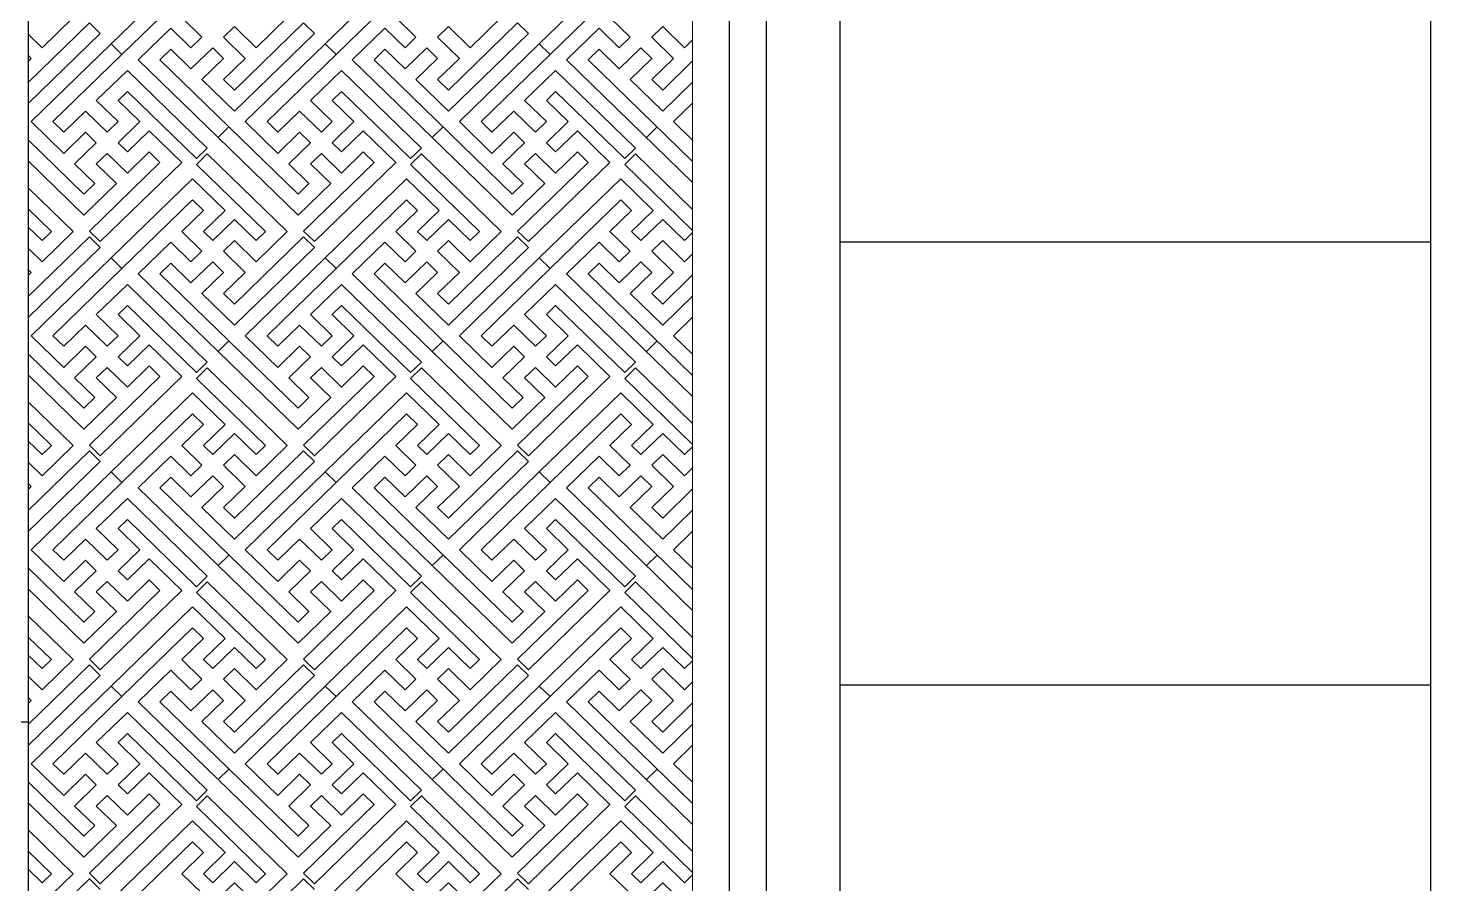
# Model space of a CAD drawing. Extents: x 1188826 to 1909461, y 608442 to 1651179.
# Drawn here: x 1659083 to 1660983, y 1042807 to 1043967 of the extents above; entities that cross this region are included whole.
import ezdxf

# ---------------------------------------------------------------- set-up
doc = ezdxf.new("R2010")
doc.units = 0
doc.header["$LTSCALE"] = 1000
doc.header["$MEASUREMENT"] = 0
doc.layers.add('分缝', color=37, linetype='Continuous')
doc.layers.add('立面线', color=40, linetype='Continuous')
doc.layers.add('煤化工粉煤灰', color=7, linetype='Continuous', lineweight=0)

msp = doc.modelspace()

# ---------------------------------------------------------------- linework, layer by layer
at = {"layer": '分缝'}
for p, q in [((1660982.8, 1043676.5), (1660182.8, 1043676.5)), ((1660982.8, 1043076.5), (1660182.8, 1043076.5))]:
    msp.add_line(p, q, dxfattribs=at)
at = {"layer": '煤化工粉煤灰', "color": 34}
for p, q in [((1659982.8, 1046976.5), (1659982.8, 1042173.3)), ((1659305.5, 1044052.6), (1659195.2, 1043945.3)), ((1659595.5, 1044052.6), (1659485.2, 1043945.3)), ((1659885.5, 1044052.6), (1659775.2, 1043945.3)), ((1659305.5, 1044024), (1659209.9, 1043930.9)), ((1659595.5, 1044024), (1659499.9, 1043930.9)), ((1659885.5, 1044024), (1659789.9, 1043930.9)), ((1659165.8, 1043973.9), (1659082.8, 1043893.1)), ((1659143.7, 1043981), (1659101.7, 1043940.2)), ((1659165.8, 1043973.9), (1659180.5, 1043959.6)), ((1659276.1, 1043966.7), (1659231.9, 1043923.8)), ((1659276.1, 1043966.7), (1659303.4, 1043940.2)), ((1659290.8, 1043981), (1659318.1, 1043954.5)), ((1659362.3, 1043968.8), (1659347.5, 1043954.5)), ((1659455.8, 1043973.9), (1659362.3, 1043882.9)), ((1659362.3, 1043968.8), (1659391.7, 1043940.2)), ((1659433.7, 1043981), (1659391.7, 1043940.2)), ((1659455.8, 1043973.9), (1659470.5, 1043959.6)), ((1659566.1, 1043966.7), (1659521.9, 1043923.8)), ((1659566.1, 1043966.7), (1659593.4, 1043940.2)), ((1659580.8, 1043981), (1659608.1, 1043954.5)), ((1659652.3, 1043968.8), (1659637.5, 1043954.5)), ((1659745.8, 1043973.9), (1659652.3, 1043882.9)), ((1659652.3, 1043968.8), (1659681.7, 1043940.2)), ((1659723.7, 1043981), (1659681.7, 1043940.2)), ((1659745.8, 1043973.9), (1659760.5, 1043959.6)), ((1659856.1, 1043966.7), (1659811.9, 1043923.8)), ((1659856.1, 1043966.7), (1659883.4, 1043940.2)), ((1659870.8, 1043981), (1659898.1, 1043954.5)), ((1659942.3, 1043968.8), (1659927.5, 1043954.5)), ((1659942.3, 1043968.8), (1659971.7, 1043940.2)), ((1659180.5, 1043959.6), (1659082.8, 1043864.5)), ((1659082.8, 1043958.6), (1659101.7, 1043940.2)), ((1659195.2, 1043945.3), (1659087, 1043840)), ((1659195.2, 1043945.3), (1659209.9, 1043930.9)), ((1659209.9, 1043930.9), (1659195.2, 1043945.3)), ((1659318.1, 1043954.5), (1659303.4, 1043940.2)), ((1659347.5, 1043954.5), (1659377, 1043925.8)), ((1659470.5, 1043959.6), (1659362.3, 1043854.3)), ((1659485.2, 1043945.3), (1659377, 1043840)), ((1659499.9, 1043930.9), (1659485.2, 1043945.3)), ((1659485.2, 1043945.3), (1659499.9, 1043930.9)), ((1659608.1, 1043954.5), (1659593.4, 1043940.2)), ((1659637.5, 1043954.5), (1659667, 1043925.8)), ((1659760.5, 1043959.6), (1659652.3, 1043854.3)), ((1659775.2, 1043945.3), (1659667, 1043840)), ((1659775.2, 1043945.3), (1659789.9, 1043930.9)), ((1659789.9, 1043930.9), (1659775.2, 1043945.3)), ((1659898.1, 1043954.5), (1659883.4, 1043940.2)), ((1659927.5, 1043954.5), (1659957, 1043925.8)), ((1659982.8, 1043950.9), (1659971.7, 1043940.2)), ((1659209.9, 1043930.9), (1659116.4, 1043840)), ((1659276.1, 1043938.1), (1659261.4, 1043923.8)), ((1659276.1, 1043938.1), (1659303.4, 1043911.5)), ((1659332.8, 1043940.2), (1659303.4, 1043911.5)), ((1659347.5, 1043925.8), (1659318.1, 1043897.2)), ((1659332.8, 1043940.2), (1659347.5, 1043925.8)), ((1659377, 1043925.8), (1659347.5, 1043897.2)), ((1659499.9, 1043930.9), (1659406.4, 1043840)), ((1659566.1, 1043938.1), (1659551.4, 1043923.8)), ((1659566.1, 1043938.1), (1659593.4, 1043911.5)), ((1659622.8, 1043940.2), (1659593.4, 1043911.5)), ((1659637.5, 1043925.8), (1659608.1, 1043897.2)), ((1659622.8, 1043940.2), (1659637.5, 1043925.8)), ((1659667, 1043925.8), (1659637.5, 1043897.2)), ((1659789.9, 1043930.9), (1659696.4, 1043840)), ((1659856.1, 1043938.1), (1659841.4, 1043923.8)), ((1659856.1, 1043938.1), (1659883.4, 1043911.5)), ((1659912.8, 1043940.2), (1659883.4, 1043911.5)), ((1659927.5, 1043925.8), (1659898.1, 1043897.2)), ((1659912.8, 1043940.2), (1659927.5, 1043925.8)), ((1659957, 1043925.8), (1659927.5, 1043897.2)), ((1659217.3, 1043909.5), (1659175.2, 1043868.6)), ((1659325.5, 1043804.2), (1659217.3, 1043909.5)), ((1659448.4, 1043713.2), (1659231.9, 1043923.8)), ((1659448.4, 1043741.8), (1659261.4, 1043923.8)), ((1659507.3, 1043909.5), (1659465.2, 1043868.6)), ((1659615.5, 1043804.2), (1659507.3, 1043909.5)), ((1659521.9, 1043923.8), (1659738.4, 1043713.2)), ((1659551.4, 1043923.8), (1659738.4, 1043741.8)), ((1659797.3, 1043909.5), (1659755.2, 1043868.6)), ((1659905.5, 1043804.2), (1659797.3, 1043909.5)), ((1659811.9, 1043923.8), (1659982.8, 1043757.6)), ((1659841.4, 1043923.8), (1659982.8, 1043786.2)), ((1659982.8, 1043922.3), (1659942.3, 1043882.9)), ((1659318.1, 1043897.2), (1659362.3, 1043854.3)), ((1659347.5, 1043897.2), (1659362.3, 1043882.9)), ((1659608.1, 1043897.2), (1659652.3, 1043854.3)), ((1659637.5, 1043897.2), (1659652.3, 1043882.9)), ((1659898.1, 1043897.2), (1659942.3, 1043854.3)), ((1659927.5, 1043897.2), (1659942.3, 1043882.9)), ((1659982.8, 1043893.7), (1659942.3, 1043854.3)), ((1659204.7, 1043840), (1659175.2, 1043868.6)), ((1659217.3, 1043880.9), (1659204.7, 1043868.6)), ((1659234.1, 1043840), (1659204.7, 1043868.6)), ((1659310.8, 1043789.9), (1659217.3, 1043880.9)), ((1659494.7, 1043840), (1659465.2, 1043868.6)), ((1659507.3, 1043880.9), (1659494.7, 1043868.6)), ((1659524.1, 1043840), (1659494.7, 1043868.6)), ((1659600.8, 1043789.9), (1659507.3, 1043880.9)), ((1659784.7, 1043840), (1659755.2, 1043868.6)), ((1659797.3, 1043880.9), (1659784.7, 1043868.6)), ((1659814.1, 1043840), (1659784.7, 1043868.6)), ((1659890.8, 1043789.9), (1659797.3, 1043880.9)), ((1659160.5, 1043854.3), (1659131.1, 1043825.7)), ((1659190, 1043825.7), (1659160.5, 1043854.3)), ((1659450.5, 1043854.3), (1659421.1, 1043825.7)), ((1659480, 1043825.7), (1659450.5, 1043854.3)), ((1659740.5, 1043854.3), (1659711.1, 1043825.7)), ((1659770, 1043825.7), (1659740.5, 1043854.3)), ((1659982.8, 1043865.1), (1659957, 1043840)), ((1659131.1, 1043797), (1659087, 1043840)), ((1659131.1, 1043825.7), (1659116.4, 1043840)), ((1659204.7, 1043840), (1659190, 1043825.7)), ((1659234.1, 1043840), (1659204.7, 1043811.3)), ((1659354.9, 1043832.8), (1659340.2, 1043818.5)), ((1659421.1, 1043797), (1659377, 1043840)), ((1659421.1, 1043825.7), (1659406.4, 1043840)), ((1659494.7, 1043840), (1659480, 1043825.7)), ((1659524.1, 1043840), (1659494.7, 1043811.3)), ((1659644.9, 1043832.8), (1659630.2, 1043818.5)), ((1659711.1, 1043797), (1659667, 1043840)), ((1659711.1, 1043825.7), (1659696.4, 1043840)), ((1659784.7, 1043840), (1659770, 1043825.7)), ((1659814.1, 1043840), (1659784.7, 1043811.3)), ((1659934.9, 1043832.8), (1659920.2, 1043818.5)), ((1659982.8, 1043814.9), (1659957, 1043840)), ((1659158.4, 1043741.8), (1659082.8, 1043815.4)), ((1659160.5, 1043825.7), (1659131.1, 1043797)), ((1659175.2, 1043811.3), (1659145.8, 1043782.7)), ((1659175.2, 1043811.3), (1659160.5, 1043825.7)), ((1659217.3, 1043799.1), (1659204.7, 1043811.3)), ((1659246.7, 1043827.7), (1659217.3, 1043799.1)), ((1659290.9, 1043784.8), (1659246.7, 1043827.7)), ((1659450.5, 1043825.7), (1659421.1, 1043797)), ((1659465.2, 1043811.3), (1659435.8, 1043782.7)), ((1659465.2, 1043811.3), (1659450.5, 1043825.7)), ((1659507.3, 1043799.1), (1659494.7, 1043811.3)), ((1659536.7, 1043827.7), (1659507.3, 1043799.1)), ((1659580.9, 1043784.8), (1659536.7, 1043827.7)), ((1659740.5, 1043825.7), (1659711.1, 1043797)), ((1659755.2, 1043811.3), (1659725.8, 1043782.7)), ((1659755.2, 1043811.3), (1659740.5, 1043825.7)), ((1659797.3, 1043799.1), (1659784.7, 1043811.3)), ((1659826.7, 1043827.7), (1659797.3, 1043799.1)), ((1659870.9, 1043784.8), (1659826.7, 1043827.7)), ((1659190, 1043797), (1659175.2, 1043782.7)), ((1659217.3, 1043770.4), (1659190, 1043797)), ((1659246.7, 1043799.1), (1659217.3, 1043770.4)), ((1659261.4, 1043784.8), (1659246.7, 1043799.1)), ((1659325.5, 1043804.2), (1659310.8, 1043789.9)), ((1659325.5, 1043796.3), (1659310.8, 1043782)), ((1659325.5, 1043796.3), (1659433.7, 1043691)), ((1659480, 1043797), (1659465.2, 1043782.7)), ((1659507.3, 1043770.4), (1659480, 1043797)), ((1659536.7, 1043799.1), (1659507.3, 1043770.4)), ((1659551.4, 1043784.8), (1659536.7, 1043799.1)), ((1659615.5, 1043804.2), (1659600.8, 1043789.9)), ((1659615.5, 1043796.3), (1659600.8, 1043782)), ((1659615.5, 1043796.3), (1659723.7, 1043691)), ((1659770, 1043797), (1659755.2, 1043782.7)), ((1659797.3, 1043770.4), (1659770, 1043797)), ((1659826.7, 1043799.1), (1659797.3, 1043770.4)), ((1659841.4, 1043784.8), (1659826.7, 1043799.1)), ((1659905.5, 1043804.2), (1659890.8, 1043789.9)), ((1659905.5, 1043796.3), (1659890.8, 1043782)), ((1659905.5, 1043796.3), (1659982.8, 1043721.1)), ((1659158.4, 1043713.2), (1659082.8, 1043786.8)), ((1659173.1, 1043756.1), (1659145.8, 1043782.7)), ((1659261.4, 1043784.8), (1659165.8, 1043691.7)), ((1659202.6, 1043756.1), (1659175.2, 1043782.7)), ((1659290.9, 1043784.8), (1659180.5, 1043677.4)), ((1659310.8, 1043782), (1659404.3, 1043691)), ((1659463.1, 1043756.1), (1659435.8, 1043782.7)), ((1659551.4, 1043784.8), (1659455.8, 1043691.7)), ((1659492.6, 1043756.1), (1659465.2, 1043782.7)), ((1659580.9, 1043784.8), (1659470.5, 1043677.4)), ((1659600.8, 1043782), (1659694.3, 1043691)), ((1659753.1, 1043756.1), (1659725.8, 1043782.7)), ((1659841.4, 1043784.8), (1659745.8, 1043691.7)), ((1659782.6, 1043756.1), (1659755.2, 1043782.7)), ((1659870.9, 1043784.8), (1659760.5, 1043677.4)), ((1659890.8, 1043782), (1659982.8, 1043692.5)), ((1659202.6, 1043756.1), (1659158.4, 1043713.2)), ((1659173.1, 1043756.1), (1659158.4, 1043741.8)), ((1659305.5, 1043762.6), (1659195.2, 1043655.3)), ((1659305.5, 1043762.6), (1659349.6, 1043719.7)), ((1659492.6, 1043756.1), (1659448.4, 1043713.2)), ((1659463.1, 1043756.1), (1659448.4, 1043741.8)), ((1659595.5, 1043762.6), (1659485.2, 1043655.3)), ((1659595.5, 1043762.6), (1659639.6, 1043719.7)), ((1659782.6, 1043756.1), (1659738.4, 1043713.2)), ((1659753.1, 1043756.1), (1659738.4, 1043741.8)), ((1659885.5, 1043762.6), (1659775.2, 1043655.3)), ((1659885.5, 1043762.6), (1659929.6, 1043719.7)), ((1659082.8, 1043750.3), (1659143.7, 1043691)), ((1659082.8, 1043721.7), (1659114.3, 1043691)), ((1659305.5, 1043734), (1659209.9, 1043640.9)), ((1659320.2, 1043719.7), (1659290.8, 1043691)), ((1659305.5, 1043734), (1659320.2, 1043719.7)), ((1659349.6, 1043719.7), (1659320.2, 1043691)), ((1659595.5, 1043734), (1659499.9, 1043640.9)), ((1659610.2, 1043719.7), (1659580.8, 1043691)), ((1659595.5, 1043734), (1659610.2, 1043719.7)), ((1659639.6, 1043719.7), (1659610.2, 1043691)), ((1659885.5, 1043734), (1659789.9, 1043640.9)), ((1659900.2, 1043719.7), (1659870.8, 1043691)), ((1659885.5, 1043734), (1659900.2, 1043719.7)), ((1659929.6, 1043719.7), (1659900.2, 1043691)), ((1659082.8, 1043697.2), (1659101.7, 1043678.8)), ((1659362.3, 1043707.4), (1659332.8, 1043678.8)), ((1659362.3, 1043707.4), (1659391.7, 1043678.8)), ((1659652.3, 1043707.4), (1659622.8, 1043678.8)), ((1659652.3, 1043707.4), (1659681.7, 1043678.8)), ((1659942.3, 1043707.4), (1659912.8, 1043678.8)), ((1659942.3, 1043707.4), (1659971.7, 1043678.8)), ((1659165.8, 1043683.9), (1659082.8, 1043603.1)), ((1659143.7, 1043691), (1659101.7, 1043650.2)), ((1659114.3, 1043691), (1659101.7, 1043678.8)), ((1659180.5, 1043677.4), (1659165.8, 1043691.7)), ((1659165.8, 1043683.9), (1659180.5, 1043669.6)), ((1659290.8, 1043691), (1659318.1, 1043664.5)), ((1659320.2, 1043691), (1659332.8, 1043678.8)), ((1659362.3, 1043678.8), (1659347.5, 1043664.5)), ((1659455.8, 1043683.9), (1659362.3, 1043592.9)), ((1659362.3, 1043678.8), (1659391.7, 1043650.2)), ((1659433.7, 1043691), (1659391.7, 1043650.2)), ((1659404.3, 1043691), (1659391.7, 1043678.8)), ((1659470.5, 1043677.4), (1659455.8, 1043691.7)), ((1659455.8, 1043683.9), (1659470.5, 1043669.6)), ((1659580.8, 1043691), (1659608.1, 1043664.5)), ((1659610.2, 1043691), (1659622.8, 1043678.8)), ((1659652.3, 1043678.8), (1659637.5, 1043664.5)), ((1659745.8, 1043683.9), (1659652.3, 1043592.9)), ((1659652.3, 1043678.8), (1659681.7, 1043650.2)), ((1659723.7, 1043691), (1659681.7, 1043650.2)), ((1659694.3, 1043691), (1659681.7, 1043678.8)), ((1659760.5, 1043677.4), (1659745.8, 1043691.7)), ((1659745.8, 1043683.9), (1659760.5, 1043669.6)), ((1659870.8, 1043691), (1659898.1, 1043664.5)), ((1659900.2, 1043691), (1659912.8, 1043678.8)), ((1659942.3, 1043678.8), (1659927.5, 1043664.5)), ((1659942.3, 1043678.8), (1659971.7, 1043650.2)), ((1659982.8, 1043689.6), (1659971.7, 1043678.8)), ((1659180.5, 1043669.6), (1659082.8, 1043574.5)), ((1659082.8, 1043668.6), (1659101.7, 1043650.2)), ((1659276.1, 1043676.7), (1659231.9, 1043633.8)), ((1659276.1, 1043676.7), (1659303.4, 1043650.2)), ((1659318.1, 1043664.5), (1659303.4, 1043650.2)), ((1659347.5, 1043664.5), (1659377, 1043635.8)), ((1659470.5, 1043669.6), (1659362.3, 1043564.3)), ((1659566.1, 1043676.7), (1659521.9, 1043633.8)), ((1659566.1, 1043676.7), (1659593.4, 1043650.2)), ((1659608.1, 1043664.5), (1659593.4, 1043650.2)), ((1659637.5, 1043664.5), (1659667, 1043635.8)), ((1659760.5, 1043669.6), (1659652.3, 1043564.3)), ((1659856.1, 1043676.7), (1659811.9, 1043633.8)), ((1659856.1, 1043676.7), (1659883.4, 1043650.2)), ((1659898.1, 1043664.5), (1659883.4, 1043650.2)), ((1659927.5, 1043664.5), (1659957, 1043635.8)), ((1659982.8, 1043660.9), (1659971.7, 1043650.2)), ((1659195.2, 1043655.3), (1659087, 1043550)), ((1659209.9, 1043640.9), (1659116.4, 1043550)), ((1659195.2, 1043655.3), (1659209.9, 1043640.9)), ((1659209.9, 1043640.9), (1659195.2, 1043655.3)), ((1659276.1, 1043648.1), (1659261.4, 1043633.8)), ((1659276.1, 1043648.1), (1659303.4, 1043621.5)), ((1659332.8, 1043650.2), (1659303.4, 1043621.5)), ((1659332.8, 1043650.2), (1659347.5, 1043635.8)), ((1659485.2, 1043655.3), (1659377, 1043550)), ((1659499.9, 1043640.9), (1659406.4, 1043550)), ((1659485.2, 1043655.3), (1659499.9, 1043640.9)), ((1659499.9, 1043640.9), (1659485.2, 1043655.3)), ((1659566.1, 1043648.1), (1659551.4, 1043633.8)), ((1659566.1, 1043648.1), (1659593.4, 1043621.5)), ((1659622.8, 1043650.2), (1659593.4, 1043621.5)), ((1659622.8, 1043650.2), (1659637.5, 1043635.8)), ((1659775.2, 1043655.3), (1659667, 1043550)), ((1659789.9, 1043640.9), (1659696.4, 1043550)), ((1659789.9, 1043640.9), (1659775.2, 1043655.3)), ((1659775.2, 1043655.3), (1659789.9, 1043640.9)), ((1659856.1, 1043648.1), (1659841.4, 1043633.8)), ((1659856.1, 1043648.1), (1659883.4, 1043621.5)), ((1659912.8, 1043650.2), (1659883.4, 1043621.5)), ((1659912.8, 1043650.2), (1659927.5, 1043635.8)), ((1659231.9, 1043633.8), (1659448.4, 1043423.2)), ((1659261.4, 1043633.8), (1659448.4, 1043451.8)), ((1659347.5, 1043635.8), (1659318.1, 1043607.2)), ((1659377, 1043635.8), (1659347.5, 1043607.2)), ((1659521.9, 1043633.8), (1659738.4, 1043423.2)), ((1659551.4, 1043633.8), (1659738.4, 1043451.8)), ((1659637.5, 1043635.8), (1659608.1, 1043607.2)), ((1659667, 1043635.8), (1659637.5, 1043607.2)), ((1659811.9, 1043633.8), (1659982.8, 1043467.6)), ((1659841.4, 1043633.8), (1659982.8, 1043496.2)), ((1659927.5, 1043635.8), (1659898.1, 1043607.2)), ((1659957, 1043635.8), (1659927.5, 1043607.2)), ((1659982.8, 1043632.3), (1659942.3, 1043592.9)), ((1659217.3, 1043619.5), (1659175.2, 1043578.6)), ((1659325.5, 1043514.2), (1659217.3, 1043619.5)), ((1659318.1, 1043607.2), (1659362.3, 1043564.3)), ((1659347.5, 1043607.2), (1659362.3, 1043592.9)), ((1659507.3, 1043619.5), (1659465.2, 1043578.6)), ((1659615.5, 1043514.2), (1659507.3, 1043619.5)), ((1659608.1, 1043607.2), (1659652.3, 1043564.3)), ((1659637.5, 1043607.2), (1659652.3, 1043592.9)), ((1659797.3, 1043619.5), (1659755.2, 1043578.6)), ((1659905.5, 1043514.2), (1659797.3, 1043619.5)), ((1659898.1, 1043607.2), (1659942.3, 1043564.3)), ((1659927.5, 1043607.2), (1659942.3, 1043592.9)), ((1659982.8, 1043603.7), (1659942.3, 1043564.3)), ((1659217.3, 1043590.9), (1659204.7, 1043578.6)), ((1659310.8, 1043499.9), (1659217.3, 1043590.9)), ((1659507.3, 1043590.9), (1659494.7, 1043578.6)), ((1659600.8, 1043499.9), (1659507.3, 1043590.9)), ((1659797.3, 1043590.9), (1659784.7, 1043578.6)), ((1659890.8, 1043499.9), (1659797.3, 1043590.9)), ((1659160.5, 1043564.3), (1659131.1, 1043535.7)), ((1659190, 1043535.7), (1659160.5, 1043564.3)), ((1659204.7, 1043550), (1659175.2, 1043578.6)), ((1659234.1, 1043550), (1659204.7, 1043578.6)), ((1659450.5, 1043564.3), (1659421.1, 1043535.7)), ((1659480, 1043535.7), (1659450.5, 1043564.3)), ((1659494.7, 1043550), (1659465.2, 1043578.6)), ((1659524.1, 1043550), (1659494.7, 1043578.6)), ((1659740.5, 1043564.3), (1659711.1, 1043535.7)), ((1659770, 1043535.7), (1659740.5, 1043564.3)), ((1659784.7, 1043550), (1659755.2, 1043578.6)), ((1659814.1, 1043550), (1659784.7, 1043578.6)), ((1659982.8, 1043575.1), (1659957, 1043550)), ((1659131.1, 1043507), (1659087, 1043550)), ((1659131.1, 1043535.7), (1659116.4, 1043550)), ((1659204.7, 1043550), (1659190, 1043535.7)), ((1659234.1, 1043550), (1659204.7, 1043521.3)), ((1659421.1, 1043507), (1659377, 1043550)), ((1659421.1, 1043535.7), (1659406.4, 1043550)), ((1659494.7, 1043550), (1659480, 1043535.7)), ((1659524.1, 1043550), (1659494.7, 1043521.3)), ((1659711.1, 1043507), (1659667, 1043550)), ((1659711.1, 1043535.7), (1659696.4, 1043550)), ((1659784.7, 1043550), (1659770, 1043535.7)), ((1659814.1, 1043550), (1659784.7, 1043521.3)), ((1659982.8, 1043524.9), (1659957, 1043550)), ((1659160.5, 1043535.7), (1659131.1, 1043507)), ((1659175.2, 1043521.3), (1659160.5, 1043535.7)), ((1659246.7, 1043537.7), (1659217.3, 1043509.1)), ((1659290.9, 1043494.8), (1659246.7, 1043537.7)), ((1659354.9, 1043542.8), (1659340.2, 1043528.5)), ((1659450.5, 1043535.7), (1659421.1, 1043507)), ((1659465.2, 1043521.3), (1659450.5, 1043535.7)), ((1659536.7, 1043537.7), (1659507.3, 1043509.1)), ((1659580.9, 1043494.8), (1659536.7, 1043537.7)), ((1659644.9, 1043542.8), (1659630.2, 1043528.5)), ((1659740.5, 1043535.7), (1659711.1, 1043507)), ((1659755.2, 1043521.3), (1659740.5, 1043535.7)), ((1659826.7, 1043537.7), (1659797.3, 1043509.1)), ((1659870.9, 1043494.8), (1659826.7, 1043537.7)), ((1659934.9, 1043542.8), (1659920.2, 1043528.5)), ((1659158.4, 1043451.8), (1659082.8, 1043525.4)), ((1659175.2, 1043521.3), (1659145.8, 1043492.7)), ((1659190, 1043507), (1659175.2, 1043492.7)), ((1659217.3, 1043480.4), (1659190, 1043507)), ((1659217.3, 1043509.1), (1659204.7, 1043521.3)), ((1659246.7, 1043509.1), (1659217.3, 1043480.4)), ((1659261.4, 1043494.8), (1659246.7, 1043509.1)), ((1659325.5, 1043514.2), (1659310.8, 1043499.9)), ((1659465.2, 1043521.3), (1659435.8, 1043492.7)), ((1659480, 1043507), (1659465.2, 1043492.7)), ((1659507.3, 1043480.4), (1659480, 1043507)), ((1659507.3, 1043509.1), (1659494.7, 1043521.3)), ((1659536.7, 1043509.1), (1659507.3, 1043480.4)), ((1659551.4, 1043494.8), (1659536.7, 1043509.1)), ((1659615.5, 1043514.2), (1659600.8, 1043499.9)), ((1659755.2, 1043521.3), (1659725.8, 1043492.7)), ((1659770, 1043507), (1659755.2, 1043492.7)), ((1659797.3, 1043480.4), (1659770, 1043507)), ((1659797.3, 1043509.1), (1659784.7, 1043521.3)), ((1659826.7, 1043509.1), (1659797.3, 1043480.4)), ((1659841.4, 1043494.8), (1659826.7, 1043509.1)), ((1659905.5, 1043514.2), (1659890.8, 1043499.9)), ((1659158.4, 1043423.2), (1659082.8, 1043496.8)), ((1659173.1, 1043466.1), (1659145.8, 1043492.7)), ((1659261.4, 1043494.8), (1659165.8, 1043401.7)), ((1659202.6, 1043466.1), (1659175.2, 1043492.7)), ((1659290.9, 1043494.8), (1659180.5, 1043387.4)), ((1659325.5, 1043506.3), (1659310.8, 1043492)), ((1659310.8, 1043492), (1659404.3, 1043401)), ((1659325.5, 1043506.3), (1659433.7, 1043401)), ((1659463.1, 1043466.1), (1659435.8, 1043492.7)), ((1659551.4, 1043494.8), (1659455.8, 1043401.7)), ((1659492.6, 1043466.1), (1659465.2, 1043492.7)), ((1659580.9, 1043494.8), (1659470.5, 1043387.4)), ((1659615.5, 1043506.3), (1659600.8, 1043492)), ((1659600.8, 1043492), (1659694.3, 1043401)), ((1659615.5, 1043506.3), (1659723.7, 1043401)), ((1659753.1, 1043466.1), (1659725.8, 1043492.7)), ((1659841.4, 1043494.8), (1659745.8, 1043401.7)), ((1659782.6, 1043466.1), (1659755.2, 1043492.7)), ((1659870.9, 1043494.8), (1659760.5, 1043387.4)), ((1659905.5, 1043506.3), (1659890.8, 1043492)), ((1659890.8, 1043492), (1659982.8, 1043402.5)), ((1659905.5, 1043506.3), (1659982.8, 1043431.1)), ((1659305.5, 1043472.6), (1659195.2, 1043365.3)), ((1659305.5, 1043472.6), (1659349.6, 1043429.7)), ((1659595.5, 1043472.6), (1659485.2, 1043365.3)), ((1659595.5, 1043472.6), (1659639.6, 1043429.7)), ((1659885.5, 1043472.6), (1659775.2, 1043365.3)), ((1659885.5, 1043472.6), (1659929.6, 1043429.7)), ((1659082.8, 1043460.3), (1659143.7, 1043401)), ((1659202.6, 1043466.1), (1659158.4, 1043423.2)), ((1659173.1, 1043466.1), (1659158.4, 1043451.8)), ((1659492.6, 1043466.1), (1659448.4, 1043423.2)), ((1659463.1, 1043466.1), (1659448.4, 1043451.8)), ((1659782.6, 1043466.1), (1659738.4, 1043423.2)), ((1659753.1, 1043466.1), (1659738.4, 1043451.8)), ((1659082.8, 1043431.7), (1659114.3, 1043401)), ((1659305.5, 1043444), (1659209.9, 1043350.9)), ((1659305.5, 1043444), (1659320.2, 1043429.7)), ((1659595.5, 1043444), (1659499.9, 1043350.9)), ((1659595.5, 1043444), (1659610.2, 1043429.7)), ((1659885.5, 1043444), (1659789.9, 1043350.9)), ((1659885.5, 1043444), (1659900.2, 1043429.7)), ((1659320.2, 1043429.7), (1659290.8, 1043401)), ((1659349.6, 1043429.7), (1659320.2, 1043401)), ((1659362.3, 1043417.4), (1659332.8, 1043388.8)), ((1659362.3, 1043417.4), (1659391.7, 1043388.8)), ((1659610.2, 1043429.7), (1659580.8, 1043401)), ((1659639.6, 1043429.7), (1659610.2, 1043401)), ((1659652.3, 1043417.4), (1659622.8, 1043388.8)), ((1659652.3, 1043417.4), (1659681.7, 1043388.8)), ((1659900.2, 1043429.7), (1659870.8, 1043401)), ((1659929.6, 1043429.7), (1659900.2, 1043401)), ((1659942.3, 1043417.4), (1659912.8, 1043388.8)), ((1659942.3, 1043417.4), (1659971.7, 1043388.8)), ((1659082.8, 1043407.2), (1659101.7, 1043388.8)), ((1659165.8, 1043393.9), (1659082.8, 1043313.1)), ((1659143.7, 1043401), (1659101.7, 1043360.2)), ((1659114.3, 1043401), (1659101.7, 1043388.8)), ((1659180.5, 1043387.4), (1659165.8, 1043401.7)), ((1659165.8, 1043393.9), (1659180.5, 1043379.6)), ((1659290.8, 1043401), (1659318.1, 1043374.5)), ((1659320.2, 1043401), (1659332.8, 1043388.8)), ((1659455.8, 1043393.9), (1659362.3, 1043302.9)), ((1659433.7, 1043401), (1659391.7, 1043360.2)), ((1659404.3, 1043401), (1659391.7, 1043388.8)), ((1659470.5, 1043387.4), (1659455.8, 1043401.7)), ((1659455.8, 1043393.9), (1659470.5, 1043379.6)), ((1659580.8, 1043401), (1659608.1, 1043374.5)), ((1659610.2, 1043401), (1659622.8, 1043388.8)), ((1659745.8, 1043393.9), (1659652.3, 1043302.9)), ((1659723.7, 1043401), (1659681.7, 1043360.2)), ((1659694.3, 1043401), (1659681.7, 1043388.8)), ((1659760.5, 1043387.4), (1659745.8, 1043401.7)), ((1659745.8, 1043393.9), (1659760.5, 1043379.6)), ((1659870.8, 1043401), (1659898.1, 1043374.5)), ((1659900.2, 1043401), (1659912.8, 1043388.8)), ((1659982.8, 1043399.6), (1659971.7, 1043388.8)), ((1659180.5, 1043379.6), (1659082.8, 1043284.5)), ((1659082.8, 1043378.6), (1659101.7, 1043360.2)), ((1659276.1, 1043386.7), (1659231.9, 1043343.8)), ((1659276.1, 1043386.7), (1659303.4, 1043360.2)), ((1659318.1, 1043374.5), (1659303.4, 1043360.2)), ((1659362.3, 1043388.8), (1659347.5, 1043374.5)), ((1659347.5, 1043374.5), (1659377, 1043345.8)), ((1659362.3, 1043388.8), (1659391.7, 1043360.2)), ((1659470.5, 1043379.6), (1659362.3, 1043274.3)), ((1659566.1, 1043386.7), (1659521.9, 1043343.8)), ((1659566.1, 1043386.7), (1659593.4, 1043360.2)), ((1659608.1, 1043374.5), (1659593.4, 1043360.2)), ((1659652.3, 1043388.8), (1659637.5, 1043374.5)), ((1659637.5, 1043374.5), (1659667, 1043345.8)), ((1659652.3, 1043388.8), (1659681.7, 1043360.2)), ((1659760.5, 1043379.6), (1659652.3, 1043274.3)), ((1659856.1, 1043386.7), (1659811.9, 1043343.8)), ((1659856.1, 1043386.7), (1659883.4, 1043360.2)), ((1659898.1, 1043374.5), (1659883.4, 1043360.2)), ((1659942.3, 1043388.8), (1659927.5, 1043374.5)), ((1659927.5, 1043374.5), (1659957, 1043345.8)), ((1659942.3, 1043388.8), (1659971.7, 1043360.2)), ((1659195.2, 1043365.3), (1659087, 1043260)), ((1659195.2, 1043365.3), (1659209.9, 1043350.9)), ((1659209.9, 1043350.9), (1659195.2, 1043365.3)), ((1659276.1, 1043358.1), (1659261.4, 1043343.8)), ((1659276.1, 1043358.1), (1659303.4, 1043331.5)), ((1659332.8, 1043360.2), (1659303.4, 1043331.5)), ((1659332.8, 1043360.2), (1659347.5, 1043345.8)), ((1659485.2, 1043365.3), (1659377, 1043260)), ((1659485.2, 1043365.3), (1659499.9, 1043350.9)), ((1659499.9, 1043350.9), (1659485.2, 1043365.3)), ((1659566.1, 1043358.1), (1659551.4, 1043343.8)), ((1659566.1, 1043358.1), (1659593.4, 1043331.5)), ((1659622.8, 1043360.2), (1659593.4, 1043331.5)), ((1659622.8, 1043360.2), (1659637.5, 1043345.8)), ((1659775.2, 1043365.3), (1659667, 1043260)), ((1659775.2, 1043365.3), (1659789.9, 1043350.9)), ((1659789.9, 1043350.9), (1659775.2, 1043365.3)), ((1659856.1, 1043358.1), (1659841.4, 1043343.8)), ((1659856.1, 1043358.1), (1659883.4, 1043331.5)), ((1659912.8, 1043360.2), (1659883.4, 1043331.5)), ((1659912.8, 1043360.2), (1659927.5, 1043345.8)), ((1659982.8, 1043370.9), (1659971.7, 1043360.2)), ((1659209.9, 1043350.9), (1659116.4, 1043260)), ((1659231.9, 1043343.8), (1659448.4, 1043133.2)), ((1659261.4, 1043343.8), (1659448.4, 1043161.8)), ((1659347.5, 1043345.8), (1659318.1, 1043317.2)), ((1659377, 1043345.8), (1659347.5, 1043317.2)), ((1659499.9, 1043350.9), (1659406.4, 1043260)), ((1659521.9, 1043343.8), (1659738.4, 1043133.2)), ((1659551.4, 1043343.8), (1659738.4, 1043161.8)), ((1659637.5, 1043345.8), (1659608.1, 1043317.2)), ((1659667, 1043345.8), (1659637.5, 1043317.2)), ((1659789.9, 1043350.9), (1659696.4, 1043260)), ((1659811.9, 1043343.8), (1659982.8, 1043177.6)), ((1659841.4, 1043343.8), (1659982.8, 1043206.2)), ((1659927.5, 1043345.8), (1659898.1, 1043317.2)), ((1659957, 1043345.8), (1659927.5, 1043317.2)), ((1659982.8, 1043342.3), (1659942.3, 1043302.9)), ((1659217.3, 1043329.5), (1659175.2, 1043288.6)), ((1659325.5, 1043224.2), (1659217.3, 1043329.5)), ((1659318.1, 1043317.2), (1659362.3, 1043274.3)), ((1659347.5, 1043317.2), (1659362.3, 1043302.9)), ((1659507.3, 1043329.5), (1659465.2, 1043288.6)), ((1659615.5, 1043224.2), (1659507.3, 1043329.5)), ((1659608.1, 1043317.2), (1659652.3, 1043274.3)), ((1659637.5, 1043317.2), (1659652.3, 1043302.9)), ((1659797.3, 1043329.5), (1659755.2, 1043288.6)), ((1659905.5, 1043224.2), (1659797.3, 1043329.5)), ((1659898.1, 1043317.2), (1659942.3, 1043274.3)), ((1659927.5, 1043317.2), (1659942.3, 1043302.9)), ((1659217.3, 1043300.9), (1659204.7, 1043288.6)), ((1659310.8, 1043209.9), (1659217.3, 1043300.9)), ((1659507.3, 1043300.9), (1659494.7, 1043288.6)), ((1659600.8, 1043209.9), (1659507.3, 1043300.9)), ((1659797.3, 1043300.9), (1659784.7, 1043288.6)), ((1659890.8, 1043209.9), (1659797.3, 1043300.9)), ((1659982.8, 1043313.7), (1659942.3, 1043274.3)), ((1659204.7, 1043260), (1659175.2, 1043288.6)), ((1659234.1, 1043260), (1659204.7, 1043288.6)), ((1659494.7, 1043260), (1659465.2, 1043288.6)), ((1659524.1, 1043260), (1659494.7, 1043288.6)), ((1659784.7, 1043260), (1659755.2, 1043288.6)), ((1659814.1, 1043260), (1659784.7, 1043288.6)), ((1659982.8, 1043285.1), (1659957, 1043260)), ((1659131.1, 1043217), (1659087, 1043260)), ((1659131.1, 1043245.7), (1659116.4, 1043260)), ((1659160.5, 1043274.3), (1659131.1, 1043245.7)), ((1659190, 1043245.7), (1659160.5, 1043274.3)), ((1659204.7, 1043260), (1659190, 1043245.7)), ((1659234.1, 1043260), (1659204.7, 1043231.3)), ((1659421.1, 1043217), (1659377, 1043260)), ((1659421.1, 1043245.7), (1659406.4, 1043260)), ((1659450.5, 1043274.3), (1659421.1, 1043245.7)), ((1659480, 1043245.7), (1659450.5, 1043274.3)), ((1659494.7, 1043260), (1659480, 1043245.7)), ((1659524.1, 1043260), (1659494.7, 1043231.3)), ((1659711.1, 1043217), (1659667, 1043260)), ((1659711.1, 1043245.7), (1659696.4, 1043260)), ((1659740.5, 1043274.3), (1659711.1, 1043245.7)), ((1659770, 1043245.7), (1659740.5, 1043274.3)), ((1659784.7, 1043260), (1659770, 1043245.7)), ((1659814.1, 1043260), (1659784.7, 1043231.3)), ((1659982.8, 1043234.9), (1659957, 1043260)), ((1659160.5, 1043245.7), (1659131.1, 1043217)), ((1659175.2, 1043231.3), (1659160.5, 1043245.7)), ((1659246.7, 1043247.7), (1659217.3, 1043219.1)), ((1659290.9, 1043204.8), (1659246.7, 1043247.7)), ((1659354.9, 1043252.8), (1659340.2, 1043238.5)), ((1659450.5, 1043245.7), (1659421.1, 1043217)), ((1659465.2, 1043231.3), (1659450.5, 1043245.7)), ((1659536.7, 1043247.7), (1659507.3, 1043219.1)), ((1659580.9, 1043204.8), (1659536.7, 1043247.7)), ((1659644.9, 1043252.8), (1659630.2, 1043238.5)), ((1659740.5, 1043245.7), (1659711.1, 1043217)), ((1659755.2, 1043231.3), (1659740.5, 1043245.7)), ((1659826.7, 1043247.7), (1659797.3, 1043219.1)), ((1659870.9, 1043204.8), (1659826.7, 1043247.7)), ((1659934.9, 1043252.8), (1659920.2, 1043238.5)), ((1659158.4, 1043161.8), (1659082.8, 1043235.4)), ((1659175.2, 1043231.3), (1659145.8, 1043202.7)), ((1659217.3, 1043219.1), (1659204.7, 1043231.3)), ((1659325.5, 1043224.2), (1659310.8, 1043209.9)), ((1659465.2, 1043231.3), (1659435.8, 1043202.7)), ((1659507.3, 1043219.1), (1659494.7, 1043231.3)), ((1659615.5, 1043224.2), (1659600.8, 1043209.9)), ((1659755.2, 1043231.3), (1659725.8, 1043202.7)), ((1659797.3, 1043219.1), (1659784.7, 1043231.3)), ((1659905.5, 1043224.2), (1659890.8, 1043209.9)), ((1659158.4, 1043133.2), (1659082.8, 1043206.8)), ((1659173.1, 1043176.1), (1659145.8, 1043202.7)), ((1659261.4, 1043204.8), (1659165.8, 1043111.7)), ((1659190, 1043217), (1659175.2, 1043202.7)), ((1659202.6, 1043176.1), (1659175.2, 1043202.7)), ((1659290.9, 1043204.8), (1659180.5, 1043097.4)), ((1659217.3, 1043190.4), (1659190, 1043217)), ((1659246.7, 1043219.1), (1659217.3, 1043190.4)), ((1659261.4, 1043204.8), (1659246.7, 1043219.1)), ((1659325.5, 1043216.3), (1659310.8, 1043202)), ((1659325.5, 1043216.3), (1659433.7, 1043111)), ((1659463.1, 1043176.1), (1659435.8, 1043202.7)), ((1659551.4, 1043204.8), (1659455.8, 1043111.7)), ((1659480, 1043217), (1659465.2, 1043202.7)), ((1659492.6, 1043176.1), (1659465.2, 1043202.7)), ((1659580.9, 1043204.8), (1659470.5, 1043097.4)), ((1659507.3, 1043190.4), (1659480, 1043217)), ((1659536.7, 1043219.1), (1659507.3, 1043190.4)), ((1659551.4, 1043204.8), (1659536.7, 1043219.1)), ((1659615.5, 1043216.3), (1659600.8, 1043202)), ((1659615.5, 1043216.3), (1659723.7, 1043111)), ((1659753.1, 1043176.1), (1659725.8, 1043202.7)), ((1659841.4, 1043204.8), (1659745.8, 1043111.7)), ((1659770, 1043217), (1659755.2, 1043202.7)), ((1659782.6, 1043176.1), (1659755.2, 1043202.7)), ((1659870.9, 1043204.8), (1659760.5, 1043097.4)), ((1659797.3, 1043190.4), (1659770, 1043217)), ((1659826.7, 1043219.1), (1659797.3, 1043190.4)), ((1659841.4, 1043204.8), (1659826.7, 1043219.1)), ((1659905.5, 1043216.3), (1659890.8, 1043202)), ((1659905.5, 1043216.3), (1659982.8, 1043141.1)), ((1659310.8, 1043202), (1659404.3, 1043111)), ((1659600.8, 1043202), (1659694.3, 1043111)), ((1659890.8, 1043202), (1659982.8, 1043112.5)), ((1659082.8, 1043170.3), (1659143.7, 1043111)), ((1659202.6, 1043176.1), (1659158.4, 1043133.2)), ((1659173.1, 1043176.1), (1659158.4, 1043161.8)), ((1659305.5, 1043182.6), (1659195.2, 1043075.3)), ((1659305.5, 1043182.6), (1659349.6, 1043139.7)), ((1659492.6, 1043176.1), (1659448.4, 1043133.2)), ((1659463.1, 1043176.1), (1659448.4, 1043161.8)), ((1659595.5, 1043182.6), (1659485.2, 1043075.3)), ((1659595.5, 1043182.6), (1659639.6, 1043139.7)), ((1659782.6, 1043176.1), (1659738.4, 1043133.2)), ((1659753.1, 1043176.1), (1659738.4, 1043161.8)), ((1659885.5, 1043182.6), (1659775.2, 1043075.3)), ((1659885.5, 1043182.6), (1659929.6, 1043139.7)), ((1659305.5, 1043154), (1659209.9, 1043060.9)), ((1659305.5, 1043154), (1659320.2, 1043139.7)), ((1659595.5, 1043154), (1659499.9, 1043060.9)), ((1659595.5, 1043154), (1659610.2, 1043139.7)), ((1659885.5, 1043154), (1659789.9, 1043060.9)), ((1659885.5, 1043154), (1659900.2, 1043139.7)), ((1659082.8, 1043141.7), (1659114.3, 1043111)), ((1659320.2, 1043139.7), (1659290.8, 1043111)), ((1659349.6, 1043139.7), (1659320.2, 1043111)), ((1659362.3, 1043127.4), (1659332.8, 1043098.8)), ((1659362.3, 1043127.4), (1659391.7, 1043098.8)), ((1659610.2, 1043139.7), (1659580.8, 1043111)), ((1659639.6, 1043139.7), (1659610.2, 1043111)), ((1659652.3, 1043127.4), (1659622.8, 1043098.8)), ((1659652.3, 1043127.4), (1659681.7, 1043098.8)), ((1659900.2, 1043139.7), (1659870.8, 1043111)), ((1659929.6, 1043139.7), (1659900.2, 1043111)), ((1659942.3, 1043127.4), (1659912.8, 1043098.8)), ((1659942.3, 1043127.4), (1659971.7, 1043098.8)), ((1659082.8, 1043117.2), (1659101.7, 1043098.8)), ((1659143.7, 1043111), (1659101.7, 1043070.2)), ((1659114.3, 1043111), (1659101.7, 1043098.8)), ((1659180.5, 1043097.4), (1659165.8, 1043111.7)), ((1659290.8, 1043111), (1659318.1, 1043084.5)), ((1659320.2, 1043111), (1659332.8, 1043098.8)), ((1659433.7, 1043111), (1659391.7, 1043070.2)), ((1659404.3, 1043111), (1659391.7, 1043098.8)), ((1659470.5, 1043097.4), (1659455.8, 1043111.7)), ((1659580.8, 1043111), (1659608.1, 1043084.5)), ((1659610.2, 1043111), (1659622.8, 1043098.8)), ((1659723.7, 1043111), (1659681.7, 1043070.2)), ((1659694.3, 1043111), (1659681.7, 1043098.8)), ((1659760.5, 1043097.4), (1659745.8, 1043111.7)), ((1659870.8, 1043111), (1659898.1, 1043084.5)), ((1659900.2, 1043111), (1659912.8, 1043098.8)), ((1659982.8, 1043109.6), (1659971.7, 1043098.8)), ((1659165.8, 1043103.9), (1659082.8, 1043023.1)), ((1659180.5, 1043089.6), (1659082.8, 1042994.5)), ((1659082.8, 1043088.6), (1659101.7, 1043070.2)), ((1659165.8, 1043103.9), (1659180.5, 1043089.6)), ((1659276.1, 1043096.7), (1659231.9, 1043053.8)), ((1659276.1, 1043096.7), (1659303.4, 1043070.2)), ((1659362.3, 1043098.8), (1659347.5, 1043084.5)), ((1659455.8, 1043103.9), (1659362.3, 1043012.9)), ((1659362.3, 1043098.8), (1659391.7, 1043070.2)), ((1659470.5, 1043089.6), (1659362.3, 1042984.3)), ((1659455.8, 1043103.9), (1659470.5, 1043089.6)), ((1659566.1, 1043096.7), (1659521.9, 1043053.8)), ((1659566.1, 1043096.7), (1659593.4, 1043070.2)), ((1659652.3, 1043098.8), (1659637.5, 1043084.5)), ((1659745.8, 1043103.9), (1659652.3, 1043012.9)), ((1659652.3, 1043098.8), (1659681.7, 1043070.2)), ((1659760.5, 1043089.6), (1659652.3, 1042984.3)), ((1659745.8, 1043103.9), (1659760.5, 1043089.6)), ((1659856.1, 1043096.7), (1659811.9, 1043053.8)), ((1659856.1, 1043096.7), (1659883.4, 1043070.2)), ((1659942.3, 1043098.8), (1659927.5, 1043084.5)), ((1659942.3, 1043098.8), (1659971.7, 1043070.2)), ((1659195.2, 1043075.3), (1659087, 1042970)), ((1659209.9, 1043060.9), (1659195.2, 1043075.3)), ((1659195.2, 1043075.3), (1659209.9, 1043060.9)), ((1659318.1, 1043084.5), (1659303.4, 1043070.2)), ((1659332.8, 1043070.2), (1659303.4, 1043041.5)), ((1659332.8, 1043070.2), (1659347.5, 1043055.8)), ((1659347.5, 1043084.5), (1659377, 1043055.8)), ((1659485.2, 1043075.3), (1659377, 1042970)), ((1659499.9, 1043060.9), (1659485.2, 1043075.3)), ((1659485.2, 1043075.3), (1659499.9, 1043060.9)), ((1659608.1, 1043084.5), (1659593.4, 1043070.2)), ((1659622.8, 1043070.2), (1659593.4, 1043041.5)), ((1659622.8, 1043070.2), (1659637.5, 1043055.8)), ((1659637.5, 1043084.5), (1659667, 1043055.8)), ((1659775.2, 1043075.3), (1659667, 1042970)), ((1659775.2, 1043075.3), (1659789.9, 1043060.9)), ((1659789.9, 1043060.9), (1659775.2, 1043075.3)), ((1659898.1, 1043084.5), (1659883.4, 1043070.2)), ((1659912.8, 1043070.2), (1659883.4, 1043041.5)), ((1659912.8, 1043070.2), (1659927.5, 1043055.8)), ((1659927.5, 1043084.5), (1659957, 1043055.8)), ((1659982.8, 1043080.9), (1659971.7, 1043070.2)), ((1659209.9, 1043060.9), (1659116.4, 1042970)), ((1659231.9, 1043053.8), (1659448.4, 1042843.2)), ((1659276.1, 1043068.1), (1659261.4, 1043053.8)), ((1659261.4, 1043053.8), (1659448.4, 1042871.8)), ((1659276.1, 1043068.1), (1659303.4, 1043041.5)), ((1659347.5, 1043055.8), (1659318.1, 1043027.2)), ((1659377, 1043055.8), (1659347.5, 1043027.2)), ((1659499.9, 1043060.9), (1659406.4, 1042970)), ((1659521.9, 1043053.8), (1659738.4, 1042843.2)), ((1659566.1, 1043068.1), (1659551.4, 1043053.8)), ((1659551.4, 1043053.8), (1659738.4, 1042871.8)), ((1659566.1, 1043068.1), (1659593.4, 1043041.5)), ((1659637.5, 1043055.8), (1659608.1, 1043027.2)), ((1659667, 1043055.8), (1659637.5, 1043027.2)), ((1659789.9, 1043060.9), (1659696.4, 1042970)), ((1659811.9, 1043053.8), (1659982.8, 1042887.6)), ((1659856.1, 1043068.1), (1659841.4, 1043053.8)), ((1659841.4, 1043053.8), (1659982.8, 1042916.2)), ((1659856.1, 1043068.1), (1659883.4, 1043041.5)), ((1659927.5, 1043055.8), (1659898.1, 1043027.2)), ((1659957, 1043055.8), (1659927.5, 1043027.2)), ((1659982.8, 1043052.3), (1659942.3, 1043012.9)), ((1659217.3, 1043039.5), (1659175.2, 1042998.6)), ((1659325.5, 1042934.2), (1659217.3, 1043039.5)), ((1659507.3, 1043039.5), (1659465.2, 1042998.6)), ((1659615.5, 1042934.2), (1659507.3, 1043039.5)), ((1659797.3, 1043039.5), (1659755.2, 1042998.6)), ((1659905.5, 1042934.2), (1659797.3, 1043039.5)), ((1659318.1, 1043027.2), (1659362.3, 1042984.3)), ((1659347.5, 1043027.2), (1659362.3, 1043012.9)), ((1659608.1, 1043027.2), (1659652.3, 1042984.3)), ((1659637.5, 1043027.2), (1659652.3, 1043012.9)), ((1659898.1, 1043027.2), (1659942.3, 1042984.3)), ((1659927.5, 1043027.2), (1659942.3, 1043012.9)), ((1659982.8, 1043023.7), (1659942.3, 1042984.3)), ((1659204.7, 1042970), (1659175.2, 1042998.6)), ((1659217.3, 1043010.9), (1659204.7, 1042998.6)), ((1659234.1, 1042970), (1659204.7, 1042998.6)), ((1659310.8, 1042919.9), (1659217.3, 1043010.9)), ((1659494.7, 1042970), (1659465.2, 1042998.6)), ((1659507.3, 1043010.9), (1659494.7, 1042998.6)), ((1659524.1, 1042970), (1659494.7, 1042998.6)), ((1659600.8, 1042919.9), (1659507.3, 1043010.9)), ((1659784.7, 1042970), (1659755.2, 1042998.6)), ((1659797.3, 1043010.9), (1659784.7, 1042998.6)), ((1659814.1, 1042970), (1659784.7, 1042998.6)), ((1659890.8, 1042919.9), (1659797.3, 1043010.9)), ((1659982.8, 1042995.1), (1659957, 1042970)), ((1659160.5, 1042984.3), (1659131.1, 1042955.7)), ((1659190, 1042955.7), (1659160.5, 1042984.3)), ((1659450.5, 1042984.3), (1659421.1, 1042955.7)), ((1659480, 1042955.7), (1659450.5, 1042984.3)), ((1659740.5, 1042984.3), (1659711.1, 1042955.7)), ((1659770, 1042955.7), (1659740.5, 1042984.3)), ((1659131.1, 1042927), (1659087, 1042970)), ((1659131.1, 1042955.7), (1659116.4, 1042970)), ((1659160.5, 1042955.7), (1659131.1, 1042927)), ((1659175.2, 1042941.3), (1659160.5, 1042955.7)), ((1659204.7, 1042970), (1659190, 1042955.7)), ((1659234.1, 1042970), (1659204.7, 1042941.3)), ((1659246.7, 1042957.7), (1659217.3, 1042929.1)), ((1659290.9, 1042914.8), (1659246.7, 1042957.7)), ((1659354.9, 1042962.8), (1659340.2, 1042948.5)), ((1659421.1, 1042927), (1659377, 1042970)), ((1659421.1, 1042955.7), (1659406.4, 1042970)), ((1659450.5, 1042955.7), (1659421.1, 1042927)), ((1659465.2, 1042941.3), (1659450.5, 1042955.7)), ((1659494.7, 1042970), (1659480, 1042955.7)), ((1659524.1, 1042970), (1659494.7, 1042941.3)), ((1659536.7, 1042957.7), (1659507.3, 1042929.1)), ((1659580.9, 1042914.8), (1659536.7, 1042957.7)), ((1659644.9, 1042962.8), (1659630.2, 1042948.5)), ((1659711.1, 1042927), (1659667, 1042970)), ((1659711.1, 1042955.7), (1659696.4, 1042970)), ((1659740.5, 1042955.7), (1659711.1, 1042927)), ((1659755.2, 1042941.3), (1659740.5, 1042955.7)), ((1659784.7, 1042970), (1659770, 1042955.7)), ((1659814.1, 1042970), (1659784.7, 1042941.3)), ((1659826.7, 1042957.7), (1659797.3, 1042929.1)), ((1659870.9, 1042914.8), (1659826.7, 1042957.7)), ((1659934.9, 1042962.8), (1659920.2, 1042948.5)), ((1659982.8, 1042944.9), (1659957, 1042970)), ((1659158.4, 1042871.8), (1659082.8, 1042945.4)), ((1659175.2, 1042941.3), (1659145.8, 1042912.7)), ((1659217.3, 1042929.1), (1659204.7, 1042941.3)), ((1659465.2, 1042941.3), (1659435.8, 1042912.7)), ((1659507.3, 1042929.1), (1659494.7, 1042941.3)), ((1659755.2, 1042941.3), (1659725.8, 1042912.7)), ((1659797.3, 1042929.1), (1659784.7, 1042941.3)), ((1659190, 1042927), (1659175.2, 1042912.7)), ((1659217.3, 1042900.4), (1659190, 1042927)), ((1659246.7, 1042929.1), (1659217.3, 1042900.4)), ((1659261.4, 1042914.8), (1659246.7, 1042929.1)), ((1659325.5, 1042934.2), (1659310.8, 1042919.9)), ((1659325.5, 1042926.3), (1659310.8, 1042912)), ((1659325.5, 1042926.3), (1659433.7, 1042821)), ((1659480, 1042927), (1659465.2, 1042912.7)), ((1659507.3, 1042900.4), (1659480, 1042927)), ((1659536.7, 1042929.1), (1659507.3, 1042900.4)), ((1659551.4, 1042914.8), (1659536.7, 1042929.1)), ((1659615.5, 1042934.2), (1659600.8, 1042919.9)), ((1659615.5, 1042926.3), (1659600.8, 1042912)), ((1659615.5, 1042926.3), (1659723.7, 1042821)), ((1659770, 1042927), (1659755.2, 1042912.7)), ((1659797.3, 1042900.4), (1659770, 1042927)), ((1659826.7, 1042929.1), (1659797.3, 1042900.4)), ((1659841.4, 1042914.8), (1659826.7, 1042929.1)), ((1659905.5, 1042934.2), (1659890.8, 1042919.9)), ((1659905.5, 1042926.3), (1659890.8, 1042912)), ((1659905.5, 1042926.3), (1659982.8, 1042851.1)), ((1659158.4, 1042843.2), (1659082.8, 1042916.8)), ((1659173.1, 1042886.1), (1659145.8, 1042912.7)), ((1659261.4, 1042914.8), (1659165.8, 1042821.7)), ((1659202.6, 1042886.1), (1659175.2, 1042912.7)), ((1659290.9, 1042914.8), (1659180.5, 1042807.4)), ((1659310.8, 1042912), (1659404.3, 1042821)), ((1659463.1, 1042886.1), (1659435.8, 1042912.7)), ((1659551.4, 1042914.8), (1659455.8, 1042821.7)), ((1659492.6, 1042886.1), (1659465.2, 1042912.7)), ((1659580.9, 1042914.8), (1659470.5, 1042807.4)), ((1659600.8, 1042912), (1659694.3, 1042821)), ((1659753.1, 1042886.1), (1659725.8, 1042912.7)), ((1659841.4, 1042914.8), (1659745.8, 1042821.7)), ((1659782.6, 1042886.1), (1659755.2, 1042912.7)), ((1659870.9, 1042914.8), (1659760.5, 1042807.4)), ((1659890.8, 1042912), (1659982.8, 1042822.5)), ((1659082.8, 1042880.3), (1659143.7, 1042821)), ((1659202.6, 1042886.1), (1659158.4, 1042843.2)), ((1659173.1, 1042886.1), (1659158.4, 1042871.8)), ((1659305.5, 1042892.6), (1659195.2, 1042785.3)), ((1659305.5, 1042892.6), (1659349.6, 1042849.7)), ((1659492.6, 1042886.1), (1659448.4, 1042843.2)), ((1659463.1, 1042886.1), (1659448.4, 1042871.8)), ((1659595.5, 1042892.6), (1659485.2, 1042785.3)), ((1659595.5, 1042892.6), (1659639.6, 1042849.7)), ((1659782.6, 1042886.1), (1659738.4, 1042843.2)), ((1659753.1, 1042886.1), (1659738.4, 1042871.8)), ((1659885.5, 1042892.6), (1659775.2, 1042785.3)), ((1659885.5, 1042892.6), (1659929.6, 1042849.7)), ((1659305.5, 1042864), (1659209.9, 1042770.9)), ((1659305.5, 1042864), (1659320.2, 1042849.7)), ((1659595.5, 1042864), (1659499.9, 1042770.9)), ((1659595.5, 1042864), (1659610.2, 1042849.7)), ((1659885.5, 1042864), (1659789.9, 1042770.9)), ((1659885.5, 1042864), (1659900.2, 1042849.7)), ((1659082.8, 1042851.7), (1659114.3, 1042821)), ((1659320.2, 1042849.7), (1659290.8, 1042821)), ((1659349.6, 1042849.7), (1659320.2, 1042821)), ((1659610.2, 1042849.7), (1659580.8, 1042821)), ((1659639.6, 1042849.7), (1659610.2, 1042821)), ((1659900.2, 1042849.7), (1659870.8, 1042821)), ((1659929.6, 1042849.7), (1659900.2, 1042821)), ((1659082.8, 1042827.2), (1659101.7, 1042808.8)), ((1659362.3, 1042837.4), (1659332.8, 1042808.8)), ((1659362.3, 1042837.4), (1659391.7, 1042808.8)), ((1659652.3, 1042837.4), (1659622.8, 1042808.8)), ((1659652.3, 1042837.4), (1659681.7, 1042808.8)), ((1659942.3, 1042837.4), (1659912.8, 1042808.8)), ((1659942.3, 1042837.4), (1659971.7, 1042808.8)), ((1659165.8, 1042813.9), (1659082.8, 1042733.1)), ((1659143.7, 1042821), (1659101.7, 1042780.2)), ((1659114.3, 1042821), (1659101.7, 1042808.8)), ((1659180.5, 1042807.4), (1659165.8, 1042821.7)), ((1659165.8, 1042813.9), (1659180.5, 1042799.6)), ((1659290.8, 1042821), (1659318.1, 1042794.5)), ((1659320.2, 1042821), (1659332.8, 1042808.8)), ((1659362.3, 1042808.8), (1659347.5, 1042794.5)), ((1659455.8, 1042813.9), (1659362.3, 1042722.9)), ((1659362.3, 1042808.8), (1659391.7, 1042780.2)), ((1659433.7, 1042821), (1659391.7, 1042780.2)), ((1659404.3, 1042821), (1659391.7, 1042808.8)), ((1659470.5, 1042807.4), (1659455.8, 1042821.7)), ((1659455.8, 1042813.9), (1659470.5, 1042799.6)), ((1659580.8, 1042821), (1659608.1, 1042794.5)), ((1659610.2, 1042821), (1659622.8, 1042808.8)), ((1659652.3, 1042808.8), (1659637.5, 1042794.5)), ((1659745.8, 1042813.9), (1659652.3, 1042722.9)), ((1659652.3, 1042808.8), (1659681.7, 1042780.2)), ((1659723.7, 1042821), (1659681.7, 1042780.2)), ((1659694.3, 1042821), (1659681.7, 1042808.8)), ((1659760.5, 1042807.4), (1659745.8, 1042821.7)), ((1659745.8, 1042813.9), (1659760.5, 1042799.6)), ((1659870.8, 1042821), (1659898.1, 1042794.5)), ((1659900.2, 1042821), (1659912.8, 1042808.8)), ((1659942.3, 1042808.8), (1659927.5, 1042794.5)), ((1659942.3, 1042808.8), (1659971.7, 1042780.2)), ((1659982.8, 1042819.6), (1659971.7, 1042808.8))]:
    msp.add_line(p, q, dxfattribs=at)
at = {"layer": '立面线'}
for p, q in [((1660182.8, 1041876.5), (1660182.8, 1047776.5)), ((1660982.8, 1041876.5), (1660982.8, 1047776.5)), ((1660082.8, 1042073.3), (1660082.8, 1047076.5)), ((1660032.8, 1042123.3), (1660032.8, 1047026.5)), ((1659082.8, 1046976.5), (1659082.8, 1042173.3)), ((1659082.8, 1043929.9), (1659087, 1043925.8)), ((1659087, 1043925.8), (1659082.8, 1043921.7)), ((1659082.8, 1043639.9), (1659087, 1043635.8)), ((1659087, 1043635.8), (1659082.8, 1043631.7)), ((1659082.8, 1043349.9), (1659087, 1043345.8)), ((1659087, 1043345.8), (1659082.8, 1043341.7)), ((1659082.8, 1043059.9), (1659087, 1043055.8)), ((1659087, 1043055.8), (1659082.8, 1043051.7)), ((1659082.8, 1043026.5), (1657882.8, 1043026.5))]:
    msp.add_line(p, q, dxfattribs=at)

doc.saveas('drawing.dxf')
